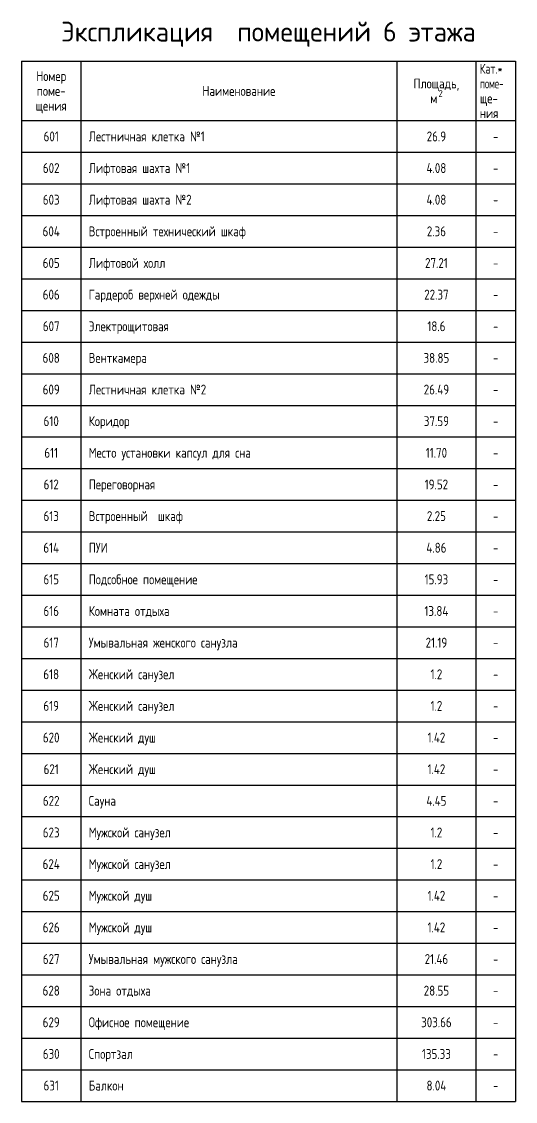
# Model space of a CAD drawing. Header units: millimetres. Extents: x -4830 to 49130, y -6610 to 29660.
# Drawn here: x 36630 to 49130, y 1300 to 28603 of the extents above; entities that cross this region are included whole.
import ezdxf
from ezdxf.enums import TextEntityAlignment as Align

# ---------------------------------------------------------------- set-up
doc = ezdxf.new("R2010")
doc.units = ezdxf.units.MM
doc.layers.add('текст', color=82, linetype='Continuous')
doc.styles.add('GOST-2.304_Type-B', font='GOST_Common.ttf')
doc.styles.add('ГОСТ 2.304', font='CS_Gost2304.shx')

msp = doc.modelspace()

# ---------------------------------------------------------------- linework, layer by layer
at = {"layer": 'текст', "linetype": 'Continuous', "ltscale": 100}
for p, q in [((36630.3, 27600), (36630.3, 1300)), ((36630.3, 27600), (49130.3, 27600)), ((38130.3, 27600), (38130.3, 1300)), ((46130.3, 27600), (46130.3, 1300)), ((48130.3, 27600), (48130.3, 1300)), ((49130.3, 27600), (49130.3, 1300)), ((36630.3, 26100), (49130.3, 26100)), ((36630.3, 25300), (49130.3, 25300)), ((36630.3, 24500), (49130.3, 24500)), ((36630.3, 23700), (49130.3, 23700)), ((36630.3, 22900), (49130.3, 22900)), ((36630.3, 22100), (49130.3, 22100)), ((36630.3, 21300), (49130.3, 21300)), ((36630.3, 20500), (49130.3, 20500)), ((36630.3, 19700), (49130.3, 19700)), ((36630.3, 18900), (49130.3, 18900)), ((36630.3, 18100), (49130.3, 18100)), ((36630.3, 17300), (49130.3, 17300)), ((36630.3, 16500), (49130.3, 16500)), ((36630.3, 15700), (49130.3, 15700)), ((36630.3, 14900), (49130.3, 14900)), ((36630.3, 14100), (49130.3, 14100)), ((36630.3, 13300), (49130.3, 13300)), ((36630.3, 12500), (49130.3, 12500)), ((36630.3, 11700), (49130.3, 11700)), ((36630.3, 10900), (49130.3, 10900)), ((36630.3, 10100), (49130.3, 10100)), ((36630.3, 9300), (49130.3, 9300)), ((36630.3, 8500), (49130.3, 8500)), ((36630.3, 7700), (49130.3, 7700)), ((36630.3, 6900), (49130.3, 6900)), ((36630.3, 6100), (49130.3, 6100)), ((36630.3, 5300), (49130.3, 5300)), ((36630.3, 4500), (49130.3, 4500)), ((36630.3, 3700), (49130.3, 3700)), ((36630.3, 2900), (49130.3, 2900)), ((36630.3, 2100), (49130.3, 2100)), ((36630.3, 1300), (49130.3, 1300))]:
    msp.add_line(p, q, dxfattribs=at)

# ---------------------------------------------------------------- texts
at = {"layer": 'текст', "ltscale": 100, "style": 'GOST-2.304_Type-B'}
msp.add_text('Экспликация  помещений 6 этажа', height=500, dxfattribs=at).set_placement((42880.3, 28350), align=Align.MIDDLE_CENTER)
at = {"layer": 'текст', "linetype": 'Continuous', "ltscale": 100, "style": 'ГОСТ 2.304'}
for s, height, p in [('Номер', 250, (37380.3, 27225)), ('Площадь,', 250, (47130.3, 27037.5)), ('поме-', 250, (37380.3, 26850)), ('Наименование', 250, (42130.3, 26850)), ('2', 175, (47236.6, 26787.5)), ('щения', 250, (37380.3, 26475)), ('м', 250, (47064.7, 26662.5)), ('601', 250, (37380.3, 25700)), ('26.9', 250, (47130.3, 25700)), ('-', 250, (48630.3, 25700)), ('602', 250, (37380.3, 24900)), ('4.08', 250, (47130.3, 24900)), ('-', 250, (48630.3, 24900)), ('603', 250, (37380.3, 24100)), ('4.08', 250, (47130.3, 24100)), ('-', 250, (48630.3, 24100)), ('604', 250, (37380.3, 23300)), ('2.36', 250, (47130.3, 23300)), ('-', 250, (48630.3, 23300)), ('605', 250, (37380.3, 22500)), ('27.21', 250, (47130.3, 22500)), ('-', 250, (48630.3, 22500)), ('606', 250, (37380.3, 21700)), ('22.37', 250, (47130.3, 21700)), ('-', 250, (48630.3, 21700)), ('607', 250, (37380.3, 20900)), ('18.6', 250, (47130.3, 20900)), ('-', 250, (48630.3, 20900)), ('608', 250, (37380.3, 20100)), ('38.85', 250, (47130.3, 20100)), ('-', 250, (48630.3, 20100)), ('609', 250, (37380.3, 19300)), ('26.49', 250, (47130.3, 19300)), ('-', 250, (48630.3, 19300)), ('610', 250, (37380.3, 18500)), ('37.59', 250, (47130.3, 18500)), ('-', 250, (48630.3, 18500)), ('611', 250, (37380.3, 17700)), ('11.70', 250, (47130.3, 17700)), ('-', 250, (48630.3, 17700)), ('612', 250, (37380.3, 16900)), ('19.52', 250, (47130.3, 16900)), ('-', 250, (48630.3, 16900)), ('613', 250, (37380.3, 16100)), ('2.25', 250, (47130.3, 16100)), ('-', 250, (48630.3, 16100)), ('614', 250, (37380.3, 15300)), ('4.86', 250, (47130.3, 15300)), ('-', 250, (48630.3, 15300)), ('615', 250, (37380.3, 14500)), ('15.93', 250, (47130.3, 14500)), ('-', 250, (48630.3, 14500)), ('616', 250, (37380.3, 13700)), ('13.84', 250, (47130.3, 13700)), ('-', 250, (48630.3, 13700)), ('617', 250, (37380.3, 12900)), ('21.19', 250, (47130.3, 12900)), ('-', 250, (48630.3, 12900)), ('618', 250, (37380.3, 12100)), ('1.2', 250, (47130.3, 12100)), ('-', 250, (48630.3, 12100)), ('619', 250, (37380.3, 11300)), ('1.2', 250, (47130.3, 11300)), ('-', 250, (48630.3, 11300)), ('620', 250, (37380.3, 10500)), ('1.42', 250, (47130.3, 10500)), ('-', 250, (48630.3, 10500)), ('621', 250, (37380.3, 9700)), ('1.42', 250, (47130.3, 9700)), ('-', 250, (48630.3, 9700)), ('622', 250, (37380.3, 8900)), ('4.45', 250, (47130.3, 8900)), ('-', 250, (48630.3, 8900)), ('623', 250, (37380.3, 8100)), ('1.2', 250, (47130.3, 8100)), ('-', 250, (48630.3, 8100)), ('624', 250, (37380.3, 7300)), ('1.2', 250, (47130.3, 7300)), ('-', 250, (48630.3, 7300)), ('625', 250, (37380.3, 6500)), ('1.42', 250, (47130.3, 6500)), ('-', 250, (48630.3, 6500)), ('626', 250, (37380.3, 5700)), ('1.42', 250, (47130.3, 5700)), ('-', 250, (48630.3, 5700)), ('627', 250, (37380.3, 4900)), ('21.46', 250, (47130.3, 4900)), ('-', 250, (48630.3, 4900)), ('628', 250, (37380.3, 4100)), ('28.55', 250, (47130.3, 4100)), ('-', 250, (48630.3, 4100)), ('629', 250, (37380.3, 3300)), ('303.66', 250, (47130.3, 3300)), ('-', 250, (48630.3, 3300)), ('630', 250, (37380.3, 2500)), ('135.33', 250, (47130.3, 2500)), ('-', 250, (48630.3, 2500)), ('631', 250, (37380.3, 1700)), ('8.04', 250, (47130.3, 1700)), ('-', 250, (48630.3, 1700))]:
    msp.add_text(s, height=height, dxfattribs=at).set_placement(p, align=Align.MIDDLE_CENTER)
for s, width, p in [('Кат.*', 0.901408, (48230.3, 27412.5)), ('поме-', 0.820513, (48230.3, 27037.5))]:
    msp.add_text(s, height=250, dxfattribs=dict(at, width=width)).set_placement(p, align=Align.MIDDLE_LEFT)
for s, p in [('ще-', (48230.3, 26662.5)), ('ния', (48230.3, 26287.5)), ('Лестничная клетка №1', (38330.3, 25700)), ('Лифтовая шахта №1', (38330.3, 24900)), ('Лифтовая шахта №2', (38330.3, 24100)), ('Встроенный технический шкаф', (38330.3, 23300)), ('Лифтовой холл', (38330.3, 22500)), ('Гардероб верхней одежды', (38330.3, 21700)), ('Электрощитовая', (38330.3, 20900)), ('Венткамера', (38330.3, 20100)), ('Лестничная клетка №2', (38330.3, 19300)), ('Коридор', (38330.3, 18500)), ('Место установки капсул для сна', (38330.3, 17700)), ('Переговорная', (38330.3, 16900)), ('Встроенный  шкаф', (38330.3, 16100)), ('ПУИ', (38330.3, 15300)), ('Подсобное помещение', (38330.3, 14500)), ('Комната отдыха', (38330.3, 13700)), ('Умывальная женского санузла', (38330.3, 12900)), ('Женский санузел', (38330.3, 12100)), ('Женский санузел', (38330.3, 11300)), ('Женский душ', (38330.3, 10500)), ('Женский душ', (38330.3, 9700)), ('Сауна', (38330.3, 8900)), ('Мужской санузел', (38330.3, 8100)), ('Мужской санузел', (38330.3, 7300)), ('Мужской душ', (38330.3, 6500)), ('Мужской душ', (38330.3, 5700)), ('Умывальная мужского санузла', (38330.3, 4900)), ('Зона отдыха', (38330.3, 4100)), ('Офисное помещение', (38330.3, 3300)), ('Спортзал', (38330.3, 2500)), ('Балкон', (38330.3, 1700))]:
    msp.add_text(s, height=250, dxfattribs=at).set_placement(p, align=Align.MIDDLE_LEFT)

doc.saveas('drawing.dxf')
